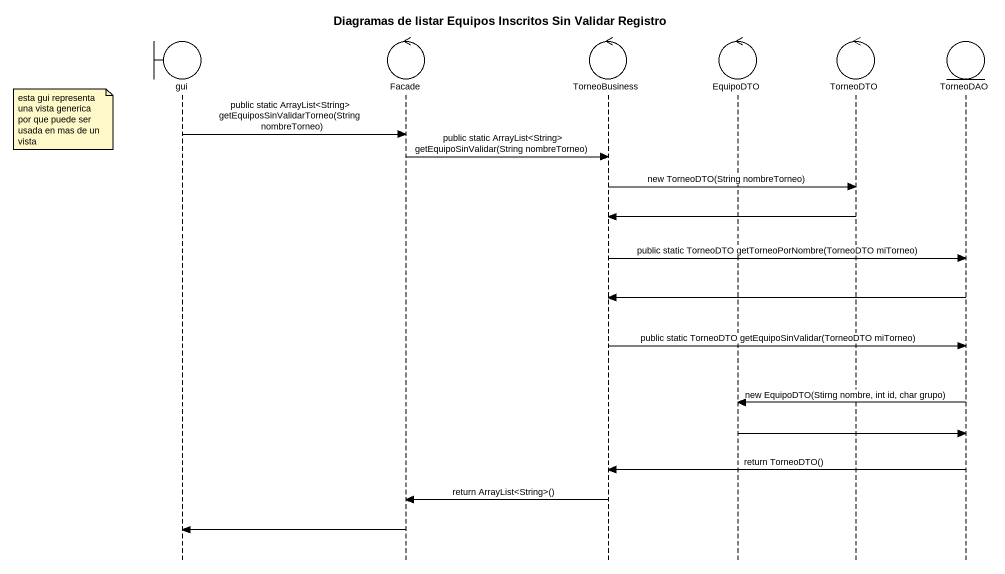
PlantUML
@startuml
title Diagramas de listar Equipos Inscritos Sin Validar Registro
hide footbox
boundary gui
control Facade
control TorneoBusiness
control EquipoDTO
control TorneoDTO
entity TorneoDAO

note left of gui : esta gui representa una vista generica por que puede ser usada en mas de un vista
gui -> Facade : public static ArrayList<String> getEquiposSinValidarTorneo(String nombreTorneo)
Facade -> TorneoBusiness : public static ArrayList<String> getEquipoSinValidar(String nombreTorneo)
TorneoBusiness -> TorneoDTO : new TorneoDTO(String nombreTorneo)
TorneoDTO -> TorneoBusiness
TorneoBusiness -> TorneoDAO : public static TorneoDTO getTorneoPorNombre(TorneoDTO miTorneo)
TorneoDAO -> TorneoBusiness
TorneoBusiness -> TorneoDAO : public static TorneoDTO getEquipoSinValidar(TorneoDTO miTorneo)
TorneoDAO -> EquipoDTO : new EquipoDTO(Stirng nombre, int id, char grupo)
EquipoDTO -> TorneoDAO
TorneoDAO -> TorneoBusiness : return TorneoDTO()
TorneoBusiness -> Facade : return ArrayList<String>()
Facade -> gui
@enduml
